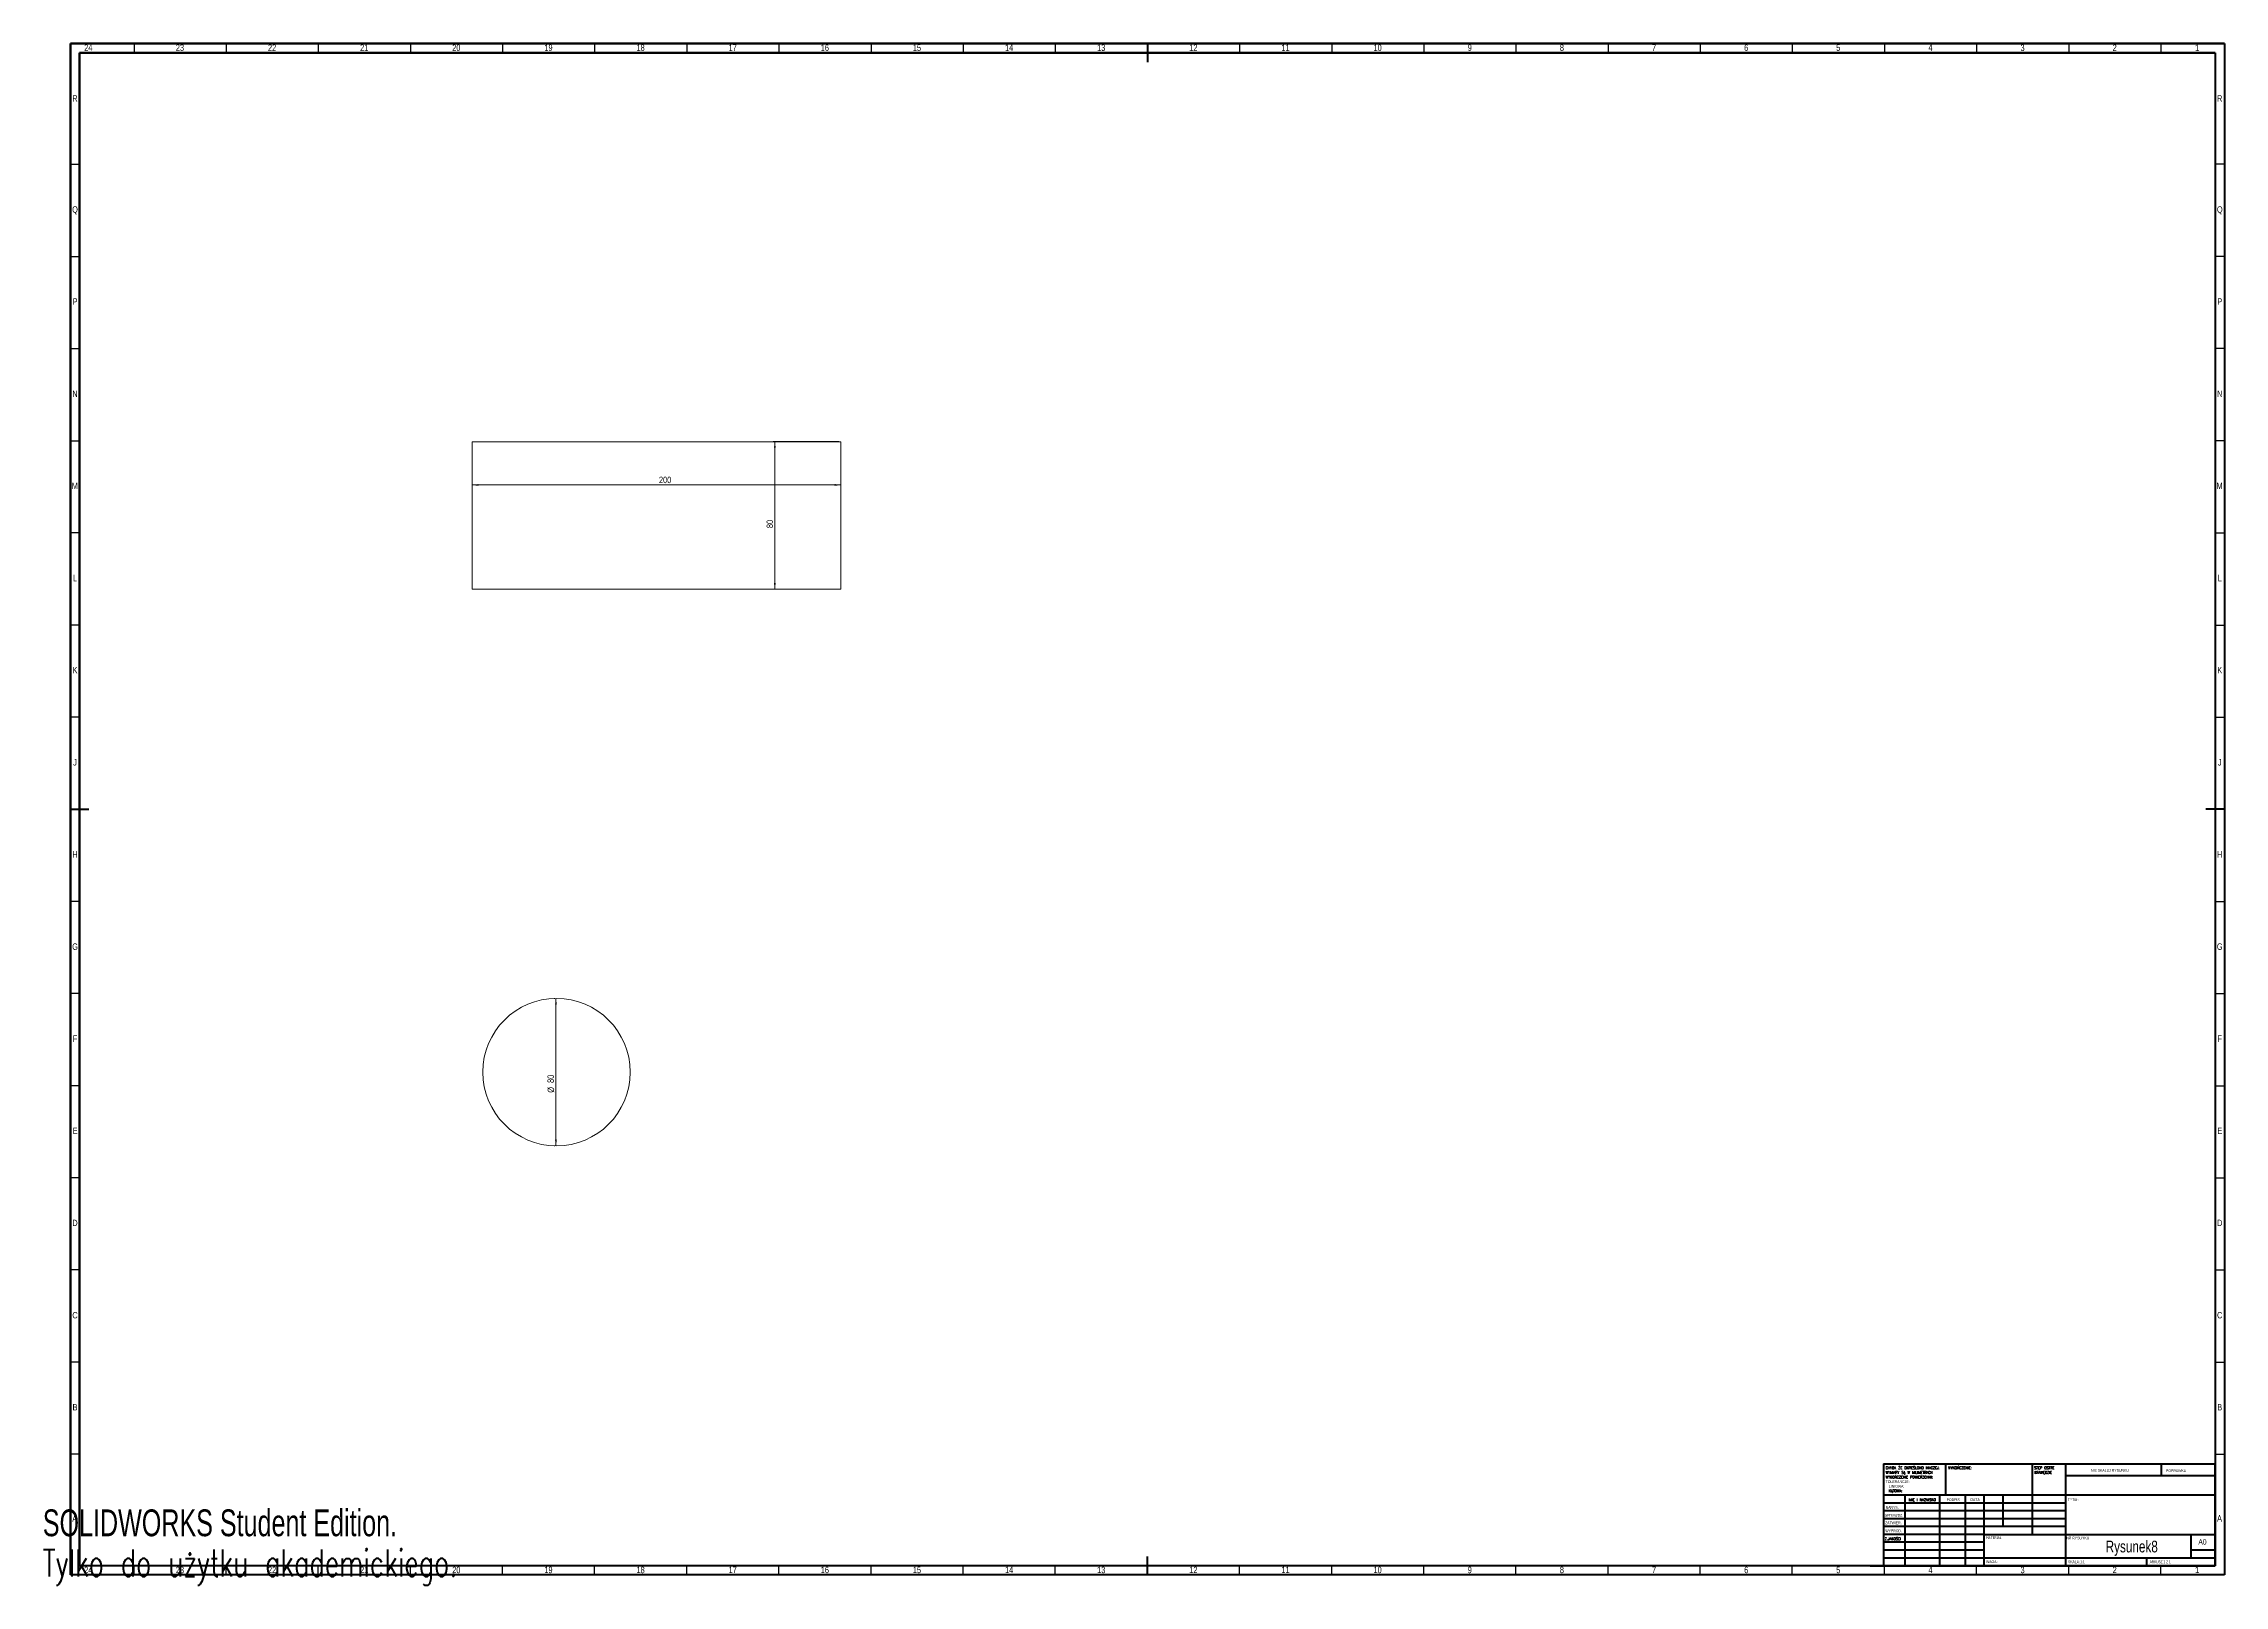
# Model space of a CAD drawing. Header units: millimetres. Extents: x 0 to 1184, y -1 to 836.
import ezdxf

# ---------------------------------------------------------------- set-up
doc = ezdxf.new("R2010")
doc.units = ezdxf.units.MM
doc.styles.add('SLDTEXTSTYLE0', font='TXT', dxfattribs={"width": 0.75})
doc.styles.add('SLDTEXTSTYLE1', font='TXT', dxfattribs={"width": 0.75, "bigfont": 'bigfont'})
doc.styles.add('SLDTEXTSTYLE2', font='TXT', dxfattribs={"width": 0.6875})
doc.styles.add('SLDTEXTSTYLE3', font='TXT', dxfattribs={"width": 0.7})
doc.styles.add('SLDTEXTSTYLE4', font='TXT', dxfattribs={"width": 0.7, "bigfont": 'bigfont'})
doc.dimstyles.new('SLDDIMSTYLE0', dxfattribs={"dimtxt": 3.5, "dimasz": 3.302, "dimexe": 0, "dimexo": 0.0625, "dimgap": 0.875, "dimtad": 1, "dimrnd": 1e-09, "dimzin": 12, "dimdsep": 46, "dimtxsty": 'SLDTEXTSTYLE0', "dimsah": 1, "dimcen": 0.09, "dimadec": 0, "dimazin": 3, "dimtfac": 1, "dimtofl": 0, "dimtmove": 0, "dimatfit": 3, "dimfxl": 0, "dimfrac": 2, "dimtolj": 1, "dimtzin": 12, "dimarcsym": 0})

# ---------------------------------------------------------------- blocks, each defined once
blk = doc.blocks.new('_D')
at = {"color": 7, "linetype": 'Continuous', "lineweight": 0}
for p, q in [((233.1, 619), (233.1, 595.5)), ((433.1, 619), (433.1, 595.5)), ((233.1, 596.5), (433.1, 596.5))]:
    blk.add_line(p, q, dxfattribs=at)
for points in [[(233.1, 596.5), (236.4, 596), (236.4, 597)], [(433.1, 596.5), (429.8, 597), (429.8, 596)]]:
    blk.add_solid(points, dxfattribs=at)
at = {"color": 7, "linetype": 'Continuous', "lineweight": 0, "insert": (334.4, 601), "char_height": 3.5, "attachment_point": 1, "style": 'SLDTEXTSTYLE0'}
blk.add_mtext('200', dxfattribs=at)
blk = doc.blocks.new('_D_1')
at = {"color": 7, "linetype": 'Continuous', "lineweight": 0}
for p, q in [((432.1, 620), (396.3, 620)), ((397.3, 620), (397.3, 540)), ((432.1, 540), (396.3, 540))]:
    blk.add_line(p, q, dxfattribs=at)
for points in [[(397.3, 620), (396.8, 616.7), (397.8, 616.7)], [(397.3, 540), (397.8, 543.3), (396.8, 543.3)]]:
    blk.add_solid(points, dxfattribs=at)
at = {"color": 7, "linetype": 'Continuous', "lineweight": 0, "insert": (392.8, 573.1), "char_height": 3.5, "attachment_point": 1, "rotation": 90, "style": 'SLDTEXTSTYLE0'}
blk.add_mtext('80', dxfattribs=at)
blk = doc.blocks.new('_D_2')
at = {"color": 7, "linetype": 'Continuous', "lineweight": 0}
for p, q in [((277.8, 317.9), (277.5, 317.9)), ((278.5, 237.9), (278.5, 317.9)), ((277.8, 237.9), (277.5, 237.9))]:
    blk.add_line(p, q, dxfattribs=at)
for points in [[(278.5, 317.9), (278, 314.6), (279, 314.6)], [(278.5, 237.9), (279, 241.2), (278, 241.2)]]:
    blk.add_solid(points, dxfattribs=at)
at = {"color": 7, "linetype": 'Continuous', "lineweight": 0, "char_height": 3.5, "attachment_point": 1, "rotation": 90, "style": 'SLDTEXTSTYLE0'}
for s, insert in [('80', (273.9, 272)), ('%%c', (274, 266.7))]:
    blk.add_mtext(s, dxfattribs=dict(at, insert=insert))
blk = doc.blocks.new('SW_NOTE_0')
at = {"color": 0, "linetype": 'Continuous', "lineweight": 0, "char_height": 1.5, "attachment_point": 1}
for s, insert, style in [('CHYBA ŻE OKREŚLONO INACZEJ:', (0, 1.9), 'SLDTEXTSTYLE1'), ('TOLERANCJE:', (0, -5.6), 'SLDTEXTSTYLE0'), ('WYMIARY SĄ W MILIMETRACH', (0, -0.6), 'SLDTEXTSTYLE1'), ('WYKOŃCZENIE POWIERZCHNI:', (0, -3.1), 'SLDTEXTSTYLE1'), ('LINIOWA:', (1.7, -8.1), 'SLDTEXTSTYLE0'), ('KĄTOWA:', (1.7, -10.6), 'SLDTEXTSTYLE1')]:
    blk.add_mtext(s, dxfattribs=dict(at, insert=insert, style=style))
blk = doc.blocks.new('SW_NOTE_1')
at = {"color": 0, "linetype": 'Continuous', "lineweight": 0, "char_height": 1.5, "attachment_point": 1, "style": 'SLDTEXTSTYLE1'}
for s, insert in [('STĘP OSTRE', (0, 1.9)), ('KRAWĘDZIE', (0, -0.6))]:
    blk.add_mtext(s, dxfattribs=dict(at, insert=insert))

msp = doc.modelspace()

# ---------------------------------------------------------------- linework, layer by layer
at = {"color": 7, "linetype": 'Continuous', "lineweight": 60}
for p, q in [((15, 836), (1184, 836)), ((15, 5), (15, 836)), ((15, 836), (15, 5)), ((1184, 836), (15, 836)), ((20, 831), (1179, 831)), ((20, 10), (20, 831)), ((20, 831), (20, 10)), ((1179, 831), (20, 831)), ((599.5, 836), (599.5, 826)), ((599.5, 836), (599.5, 826)), ((1179, 831), (1179, 10)), ((1184, 836), (1184, 5)), ((15, 420.5), (25, 420.5)), ((15, 420.5), (25, 420.5)), ((1184, 420.5), (1174, 420.5)), ((1179, 10), (1179, 65.25)), ((1179, 65.25), (1179, 10)), ((599.5, 5), (599.5, 15)), ((1184, 5), (15, 5)), ((1179, 10), (20, 10)), ((991.8, 10), (1179, 10))]:
    msp.add_line(p, q, dxfattribs=at)
at = {"color": 7, "linetype": 'Continuous', "lineweight": 30}
for p, q in [((49.5, 836), (49.5, 831)), ((99.5, 836), (99.5, 831)), ((149.5, 836), (149.5, 831)), ((199.5, 836), (199.5, 831)), ((249.5, 836), (249.5, 831)), ((299.5, 836), (299.5, 831)), ((349.5, 836), (349.5, 831)), ((399.5, 836), (399.5, 831)), ((449.5, 836), (449.5, 831)), ((499.5, 836), (499.5, 831)), ((549.5, 836), (549.5, 831)), ((649.5, 836), (649.5, 831)), ((699.5, 836), (699.5, 831)), ((749.5, 836), (749.5, 831)), ((799.5, 836), (799.5, 831)), ((849.5, 836), (849.5, 831)), ((899.5, 836), (899.5, 831)), ((949.5, 836), (949.5, 831)), ((999.6, 836), (999.6, 831)), ((1049.5, 836), (1049.5, 831)), ((1099.5, 836), (1099.5, 831)), ((1149.5, 836), (1149.5, 831)), ((15, 770.5), (20, 770.5)), ((1184, 770.5), (1179, 770.5)), ((15, 720.5), (20, 720.5)), ((1184, 720.5), (1179, 720.5)), ((15, 670.5), (20, 670.5)), ((1184, 670.5), (1179, 670.5)), ((15, 620.5), (20, 620.5)), ((1184, 620.5), (1179, 620.5)), ((20, 570.5), (15, 570.5)), ((1179, 570.5), (1184, 570.5)), ((20, 520.5), (15, 520.5)), ((1179, 520.5), (1184, 520.5)), ((20, 470.5), (15, 470.5)), ((1179, 470.5), (1184, 470.5)), ((20, 370.5), (15, 370.5)), ((1179, 370.5), (1184, 370.5)), ((20, 320.5), (15, 320.5)), ((1179, 320.5), (1184, 320.5)), ((20, 270.5), (15, 270.5)), ((1179, 270.5), (1184, 270.5)), ((20, 220.5), (15, 220.5)), ((1179, 220.5), (1184, 220.5)), ((20, 170.5), (15, 170.5)), ((1179, 170.5), (1184, 170.5)), ((20, 120.5), (15, 120.5)), ((1179, 120.5), (1184, 120.5)), ((20, 70.5), (15, 70.5)), ((1179, 70.5), (1184, 70.5)), ((49.5, 5), (49.5, 10)), ((99.5, 5), (99.5, 10)), ((149.5, 5), (149.5, 10)), ((199.5, 5), (199.5, 10)), ((249.5, 5), (249.5, 10)), ((299.5, 5), (299.5, 10)), ((349.5, 5), (349.5, 10)), ((399.5, 5), (399.5, 10)), ((449.5, 5), (449.5, 10)), ((499.5, 5), (499.5, 10)), ((549.5, 5), (549.5, 10)), ((649.5, 5), (649.5, 10)), ((699.5, 5), (699.5, 10)), ((749.5, 5), (749.5, 10)), ((799.5, 5), (799.5, 10)), ((849.5, 5), (849.5, 10)), ((899.5, 5), (899.5, 10)), ((949.5, 5), (949.5, 10)), ((999.6, 5), (999.6, 10)), ((1049.5, 5), (1049.5, 10)), ((1099.5, 5), (1099.5, 10)), ((1149.5, 5), (1149.5, 10))]:
    msp.add_line(p, q, dxfattribs=at)
at = {"color": 7, "linetype": 'Continuous', "lineweight": 0}
for p, q in [((233.099, 619.981), (433.099, 619.981)), ((233.099, 619.981), (233.099, 539.981)), ((433.099, 619.981), (433.099, 539.981)), ((233.099, 539.981), (433.099, 539.981))]:
    msp.add_line(p, q, dxfattribs=at)
at = {"color": 7, "linetype": 'Continuous', "lineweight": 40}
for p, q in [((999, 65.25), (1179, 65.25)), ((999, 65.25), (999, 10)), ((1032.8, 48.25), (1032.8, 65.25)), ((1079.6, 65.25), (1079.6, 27)), ((1097.8, 65.25), (1097.8, 10)), ((1149.8, 58.875), (1149.8, 65.25)), ((1179, 48.25), (999, 48.25)), ((1010.564, 48.25), (1010.564, 10)), ((1029.442, 48.25), (1029.442, 10)), ((1043.399, 48.25), (1043.399, 10)), ((1053.6, 10), (1053.6, 48.25)), ((1064, 31.25), (1064, 48.25)), ((1179, 58.875), (1097.8, 58.875)), ((1097.8, 44), (999, 44)), ((1097.8, 39.75), (999, 39.75)), ((1097.8, 35.5), (999, 35.5)), ((1097.8, 31.25), (999, 31.25)), ((1053.6, 27), (999, 27)), ((1053.6, 27), (1179, 27)), ((1166, 14.25), (1166, 27)), ((1053.6, 22.75), (999, 22.75)), ((1053.6, 18.5), (999, 18.5)), ((999, 14.25), (1179, 14.25)), ((1142, 10), (1142, 14.25)), ((1179, 18.5), (1166, 18.5))]:
    msp.add_line(p, q, dxfattribs=at)
at = {"color": 7, "linetype": 'Continuous', "lineweight": 0}
msp.add_circle((278.782, 277.868), 40, dxfattribs=at)

# ---------------------------------------------------------------- block references
for name, p in [('SW_NOTE_0', (1000.182, 61.987)), ('SW_NOTE_1', (1080.821, 61.987))]:
    msp.add_blockref(name, p, dxfattribs=at)

# ---------------------------------------------------------------- texts
for s, insert, char_height, attachment_point, style in [('24', (24.68, 835.544), 3.5, 2, 'SLDTEXTSTYLE0'), ('23', (74.43, 835.544), 3.5, 2, 'SLDTEXTSTYLE0'), ('22', (124.43, 835.544), 3.5, 2, 'SLDTEXTSTYLE0'), ('21', (174.43, 835.544), 3.5, 2, 'SLDTEXTSTYLE0'), ('20', (224.43, 835.544), 3.5, 2, 'SLDTEXTSTYLE0'), ('19', (274.43, 835.544), 3.5, 2, 'SLDTEXTSTYLE0'), ('18', (324.43, 835.544), 3.5, 2, 'SLDTEXTSTYLE0'), ('17', (374.43, 835.544), 3.5, 2, 'SLDTEXTSTYLE0'), ('16', (424.43, 835.544), 3.5, 2, 'SLDTEXTSTYLE0'), ('15', (474.43, 835.544), 3.5, 2, 'SLDTEXTSTYLE0'), ('14', (524.43, 835.544), 3.5, 2, 'SLDTEXTSTYLE0'), ('13', (574.43, 835.544), 3.5, 2, 'SLDTEXTSTYLE0'), ('12', (624.43, 835.544), 3.5, 2, 'SLDTEXTSTYLE0'), ('11', (674.43, 835.544), 3.5, 2, 'SLDTEXTSTYLE0'), ('10', (724.43, 835.544), 3.5, 2, 'SLDTEXTSTYLE0'), ('9', (774.465, 835.544), 3.5, 2, 'SLDTEXTSTYLE0'), ('8', (824.465, 835.544), 3.5, 2, 'SLDTEXTSTYLE0'), ('7', (874.465, 835.544), 3.5, 2, 'SLDTEXTSTYLE0'), ('6', (924.465, 835.544), 3.5, 2, 'SLDTEXTSTYLE0'), ('5', (974.465, 835.544), 3.5, 2, 'SLDTEXTSTYLE0'), ('4', (1024.465, 835.544), 3.5, 2, 'SLDTEXTSTYLE0'), ('3', (1074.465, 835.544), 3.5, 2, 'SLDTEXTSTYLE0'), ('2', (1124.465, 835.544), 3.5, 2, 'SLDTEXTSTYLE0'), ('1', (1169.215, 835.544), 3.5, 2, 'SLDTEXTSTYLE0'), ('R', (17.45, 807.985), 3.5, 2, 'SLDTEXTSTYLE0'), ('R', (1181.45, 807.985), 3.5, 2, 'SLDTEXTSTYLE0'), ('Q', (17.491, 747.735), 3.5, 2, 'SLDTEXTSTYLE0'), ('Q', (1181.491, 747.735), 3.5, 2, 'SLDTEXTSTYLE0'), ('P', (17.487, 697.794), 3.5, 2, 'SLDTEXTSTYLE0'), ('P', (1181.487, 697.794), 3.5, 2, 'SLDTEXTSTYLE0'), ('N', (17.47, 647.735), 3.5, 2, 'SLDTEXTSTYLE0'), ('N', (1181.47, 647.735), 3.5, 2, 'SLDTEXTSTYLE0'), ('M', (17.38, 597.794), 3.5, 2, 'SLDTEXTSTYLE0'), ('M', (1181.38, 597.794), 3.5, 2, 'SLDTEXTSTYLE0'), ('L', (17.462, 547.735), 3.5, 2, 'SLDTEXTSTYLE0'), ('L', (1181.462, 547.735), 3.5, 2, 'SLDTEXTSTYLE0'), ('K', (17.489, 497.794), 3.5, 2, 'SLDTEXTSTYLE0'), ('K', (1181.489, 497.794), 3.5, 2, 'SLDTEXTSTYLE0'), ('J', (17.468, 447.735), 3.5, 2, 'SLDTEXTSTYLE0'), ('J', (1181.468, 447.735), 3.5, 2, 'SLDTEXTSTYLE0'), ('H', (17.491, 397.794), 3.5, 2, 'SLDTEXTSTYLE0'), ('H', (1181.491, 397.794), 3.5, 2, 'SLDTEXTSTYLE0'), ('G', (17.489, 347.735), 3.5, 2, 'SLDTEXTSTYLE0'), ('G', (1181.489, 347.735), 3.5, 2, 'SLDTEXTSTYLE0'), ('F', (17.464, 297.794), 3.5, 2, 'SLDTEXTSTYLE0'), ('F', (1181.464, 297.794), 3.5, 2, 'SLDTEXTSTYLE0'), ('E', (17.506, 247.735), 3.5, 2, 'SLDTEXTSTYLE0'), ('E', (1181.506, 247.735), 3.5, 2, 'SLDTEXTSTYLE0'), ('D', (17.46, 197.794), 3.5, 2, 'SLDTEXTSTYLE0'), ('D', (1181.46, 197.794), 3.5, 2, 'SLDTEXTSTYLE0'), ('C', (17.464, 147.735), 3.5, 2, 'SLDTEXTSTYLE0'), ('C', (1181.464, 147.735), 3.5, 2, 'SLDTEXTSTYLE0'), ('B', (17.473, 97.794), 3.5, 2, 'SLDTEXTSTYLE0'), ('B', (1181.473, 97.794), 3.5, 2, 'SLDTEXTSTYLE0'), ('WYKOŃCZENIE:', (1034.123, 63.921), 1.5, 1, 'SLDTEXTSTYLE1'), ('NIE SKALUJ RYSUNKU', (1111.615, 62.533), 1.5, 1, 'SLDTEXTSTYLE0'), ('POPRAWKA', (1152.328, 62.335), 1.5, 1, 'SLDTEXTSTYLE0'), ('A', (17.36, 37.485), 3.5, 2, 'SLDTEXTSTYLE0'), ('SPRAWDZ.', (999.735, 38.162), 1.5, 1, 'SLDTEXTSTYLE0'), ('NARYS.', (1000.182, 42.385), 1.5, 1, 'SLDTEXTSTYLE0'), ('IMIĘ I NAZWISKO', (1012.617, 46.576), 1.5, 1, 'SLDTEXTSTYLE1'), ('PODPIS', (1033.268, 46.576), 1.5, 1, 'SLDTEXTSTYLE0'), ('DATA', (1046.215, 46.576), 1.5, 1, 'SLDTEXTSTYLE0'), ('TYTUŁ:', (1099.079, 46.576), 1.5, 1, 'SLDTEXTSTYLE1'), ('A', (1181.36, 37.485), 3.5, 2, 'SLDTEXTSTYLE0'), ('Z.JAKOŚCI', (999.669, 25.35), 1.5, 1, 'SLDTEXTSTYLE1'), ('ZATWIER.', (999.839, 34.066), 1.5, 1, 'SLDTEXTSTYLE0'), ('WYPROD.', (999.99, 29.716), 1.5, 1, 'SLDTEXTSTYLE0'), ('MATERIAŁ:', (1054.646, 25.986), 1.5, 1, 'SLDTEXTSTYLE1'), ('NR RYSUNKU', (1098.209, 25.843), 1.5, 1, 'SLDTEXTSTYLE0'), ('Rysunek8', (1133.722, 23.607), 6.35, 2, 'SLDTEXTSTYLE0'), ('A0', (1169.871, 24.406), 2.9104, 1, 'SLDTEXTSTYLE0'), ('WAGA:', (1054.618, 12.949), 1.4986, 1, 'SLDTEXTSTYLE0'), ('SKALA:1:1', (1099.074, 12.9), 1.5, 1, 'SLDTEXTSTYLE0'), ('ARKUSZ 1 Z 1', (1143.478, 12.9), 1.5, 1, 'SLDTEXTSTYLE2'), ('24', (24.68, 9.485), 3.5, 2, 'SLDTEXTSTYLE0'), ('23', (74.43, 9.485), 3.5, 2, 'SLDTEXTSTYLE0'), ('22', (124.43, 9.485), 3.5, 2, 'SLDTEXTSTYLE0'), ('21', (174.43, 9.485), 3.5, 2, 'SLDTEXTSTYLE0'), ('20', (224.43, 9.485), 3.5, 2, 'SLDTEXTSTYLE0'), ('19', (274.43, 9.485), 3.5, 2, 'SLDTEXTSTYLE0'), ('18', (324.43, 9.485), 3.5, 2, 'SLDTEXTSTYLE0'), ('17', (374.43, 9.485), 3.5, 2, 'SLDTEXTSTYLE0'), ('16', (424.43, 9.485), 3.5, 2, 'SLDTEXTSTYLE0'), ('15', (474.43, 9.485), 3.5, 2, 'SLDTEXTSTYLE0'), ('14', (524.43, 9.485), 3.5, 2, 'SLDTEXTSTYLE0'), ('13', (574.43, 9.485), 3.5, 2, 'SLDTEXTSTYLE0'), ('12', (624.43, 9.485), 3.5, 2, 'SLDTEXTSTYLE0'), ('11', (674.43, 9.485), 3.5, 2, 'SLDTEXTSTYLE0'), ('10', (724.43, 9.485), 3.5, 2, 'SLDTEXTSTYLE0'), ('9', (774.465, 9.485), 3.5, 2, 'SLDTEXTSTYLE0'), ('8', (824.465, 9.485), 3.5, 2, 'SLDTEXTSTYLE0'), ('7', (874.465, 9.485), 3.5, 2, 'SLDTEXTSTYLE0'), ('6', (924.465, 9.485), 3.5, 2, 'SLDTEXTSTYLE0'), ('5', (974.465, 9.485), 3.5, 2, 'SLDTEXTSTYLE0'), ('4', (1024.465, 9.485), 3.5, 2, 'SLDTEXTSTYLE0'), ('3', (1074.465, 9.485), 3.5, 2, 'SLDTEXTSTYLE0'), ('2', (1124.465, 9.485), 3.5, 2, 'SLDTEXTSTYLE0'), ('1', (1169.215, 9.485), 3.5, 2, 'SLDTEXTSTYLE0')]:
    msp.add_mtext(s, dxfattribs=dict(at, insert=insert, char_height=char_height, attachment_point=attachment_point, style=style))
at = {"color": 7, "linetype": 'Continuous', "char_height": 14.5493, "attachment_point": 1}
for s, insert, style in [('SOLIDWORKS Student Edition.', (0, 40.579), 'SLDTEXTSTYLE3'), ('Tylko do użytku akademickiego.', (0, 18.755), 'SLDTEXTSTYLE4')]:
    msp.add_mtext(s, dxfattribs=dict(at, insert=insert, style=style))

# ---------------------------------------------------------------- dimensions: what is measured, and where the dimension line sits
at = {"color": 7, "linetype": 'Continuous', "lineweight": 0}
dim = msp.add_linear_dim(base=(433.099, 596.531), p1=(233.099, 619.981), p2=(433.099, 619.981), dimstyle='SLDDIMSTYLE0', dxfattribs=at)
dim.commit()
dim.dimension.update_dxf_attribs({"geometry": '_D', "text_midpoint": (338.234, 596.531), "dimtype": 160})
dim = msp.add_linear_dim(base=(397.326, 539.981), p1=(433.099, 619.981), p2=(433.099, 539.981), angle=90, dimstyle='SLDDIMSTYLE0', dxfattribs=at)
dim.commit()
dim.dimension.update_dxf_attribs({"geometry": '_D_1', "text_midpoint": (397.326, 575.699), "dimtype": 160})
dim = msp.add_linear_dim(base=(278.475, 317.868), p1=(278.782, 237.868), p2=(278.782, 317.868), angle=90, text='%%c<>', dimstyle='SLDDIMSTYLE0', dxfattribs=at)
dim.commit()
dim.dimension.update_dxf_attribs({"geometry": '_D_2', "text_midpoint": (278.475, 271.932), "dimtype": 160})

doc.saveas('drawing.dxf')
